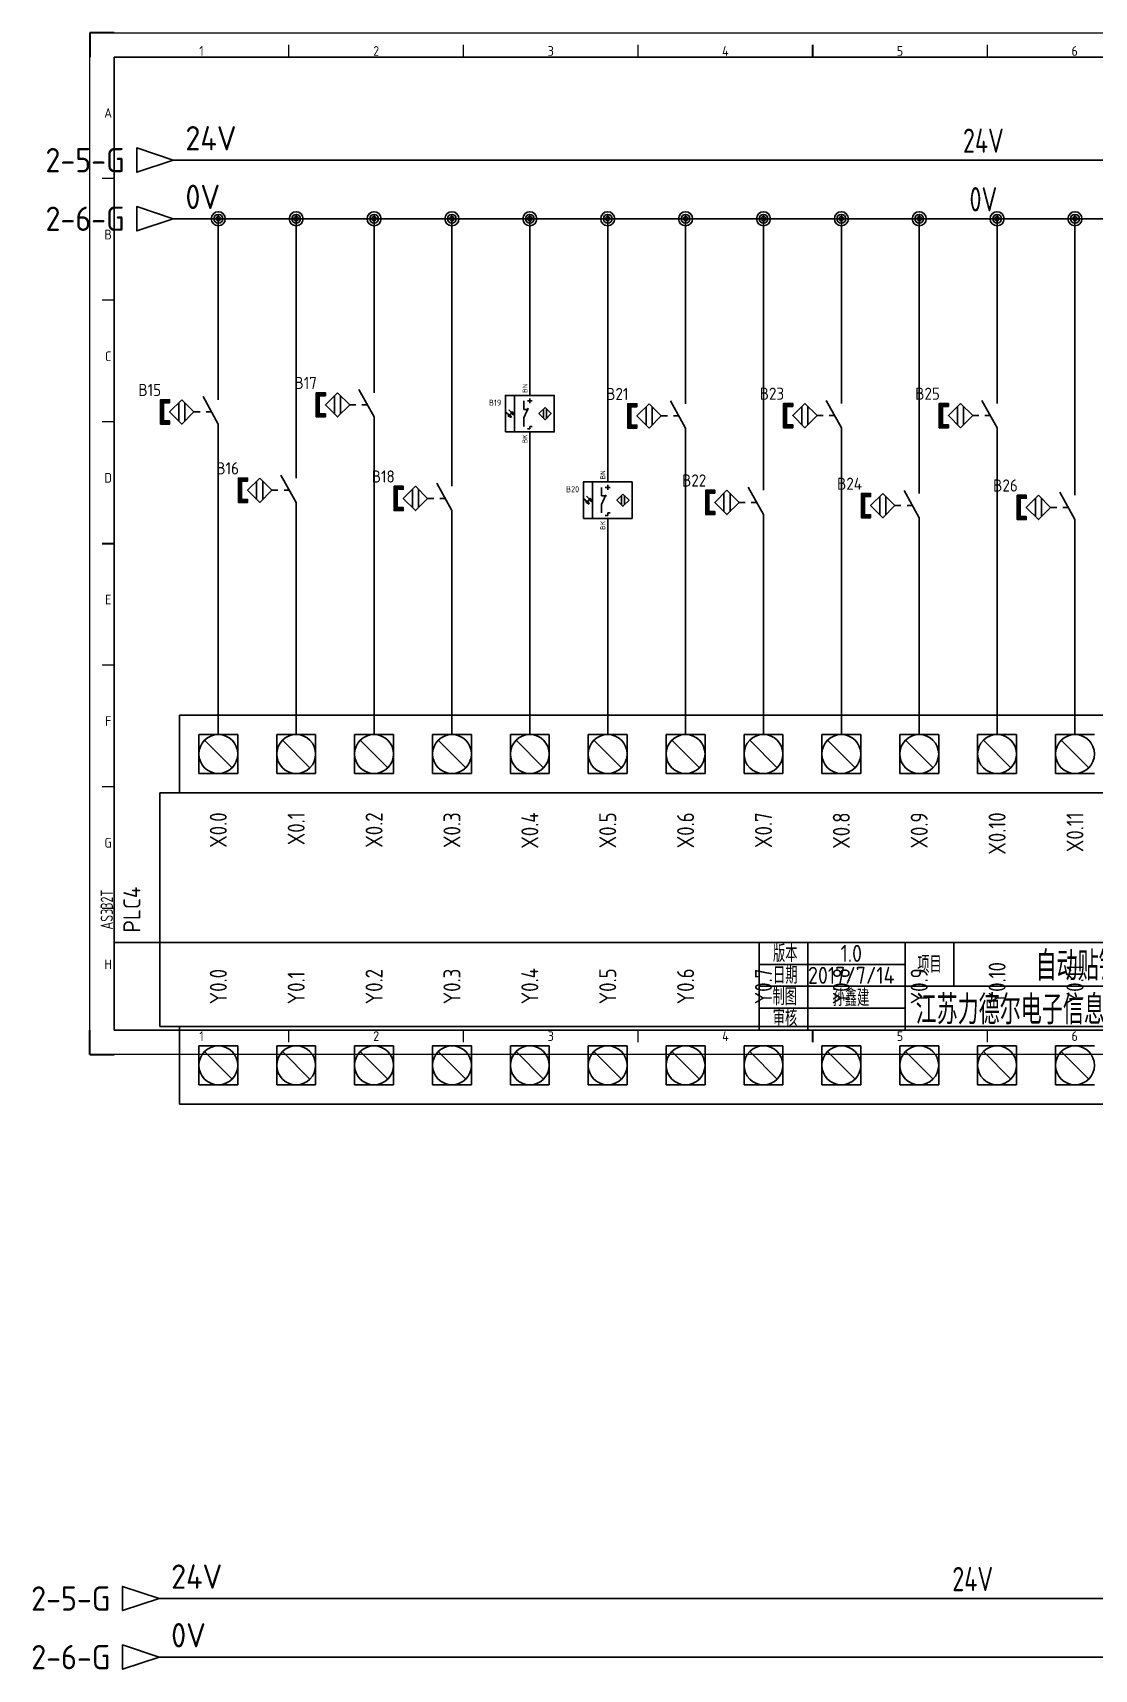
# Model space of a CAD drawing. Header units: millimetres. Extents: x 2018 to 2383, y 1261 to 1597.
# Drawn here: x 2017.5 to 2235.6, y 1261 to 1597.4 of the extents above; entities that cross this region are included whole.
import ezdxf
from ezdxf.enums import TextEntityAlignment as Align

# ---------------------------------------------------------------- set-up
doc = ezdxf.new("R2010")
doc.units = ezdxf.units.MM
for name, color, linetype in [('AE_BOR', 1, 'Continuous'), ('DESC', 150, 'Continuous'), ('SYMS', 7, 'Continuous'), ('TAGS', 150, 'Continuous'), ('TERMS', 123, 'Continuous'), ('WIRENO', 72, 'Continuous'), ('WIREREF_DEST', 52, 'Continuous'), ('WIRES', 7, 'Continuous'), ('XREF', 7, 'Continuous'), ('图框_标题栏属性', 1, 'Continuous'), ('图框_标题栏文字', 6, 'Continuous')]:
    doc.layers.add(name, color=color, linetype=linetype)
doc.styles.add('ACGBTS', font='ISOCP.SHX')
doc.styles.get("Standard").update_dxf_attribs({"font": 'arial.ttf'})
doc.styles.add('WD_IEC', font='ISOCP2.shx', dxfattribs={"height": 4, "bigfont": 'gbcbig.shx'})
doc.styles.add('工程字', font='gbenor.shx', dxfattribs={"bigfont": 'gbcbig.shx'})

# ---------------------------------------------------------------- blocks, each defined once
blk = doc.blocks.new('Border')
for p, q in [((584, 410), (10, 410)), ((10, 410), (10, 10)), ((10, 10), (584, 10))]:
    blk.add_line(p, q)
at = {"layer": 'AE_BOR', "color": 1, "lineweight": 30}
for p, q in [((10, 420), (0, 420)), ((0, 420), (0, 410)), ((297, 410), (297, 415)), ((5, 210), (10, 210)), ((0, 0), (0, 10)), ((297, 5), (297, 10)), ((0, 0), (10, 0))]:
    blk.add_line(p, q, dxfattribs=at)
at = {"layer": 'AE_BOR', "color": 1, "lineweight": 15}
for p, q in [((0, 420), (594, 420)), ((0, 0), (0, 420)), ((81.75, 410), (81.75, 415)), ((153.5, 410), (153.5, 415)), ((225.25, 410), (225.25, 415)), ((368.75, 410), (368.75, 415)), ((10, 360), (5, 360)), ((10, 310), (5, 310)), ((10, 260), (5, 260)), ((10, 160), (5, 160)), ((10, 110), (5, 110)), ((10, 60), (5, 60)), ((81.75, 5), (81.75, 10)), ((153.5, 5), (153.5, 10)), ((225.25, 5), (225.25, 10)), ((368.75, 5), (368.75, 10)), ((594, 0), (0, 0))]:
    blk.add_line(p, q, dxfattribs=at)
at = {"layer": 'AE_BOR', "color": 1, "lineweight": 15, "style": 'ACGBTS'}
for s, p in [('1', (45.875, 412.5)), ('2', (117.625, 412.5)), ('3', (189.375, 412.5)), ('4', (261.125, 412.5)), ('5', (332.875, 412.5)), ('6', (404.625, 412.5)), ('A', (7.5, 387)), ('B', (7.5, 337)), ('C', (7.5, 287)), ('D', (7.5, 237)), ('E', (7.5, 187)), ('F', (7.5, 137)), ('G', (7.5, 87)), ('H', (7.5, 37)), ('1', (45.875, 7.5)), ('2', (117.625, 7.5)), ('3', (189.375, 7.5)), ('4', (261.125, 7.5)), ('5', (332.875, 7.5)), ('6', (404.625, 7.5))]:
    blk.add_text(s, height=4, dxfattribs=at).set_placement(p, align=Align.MIDDLE)
blk = doc.blocks.new('LdrDkA4')
for p, q in [((132.5, 0), (132.5, 18)), ((142.5, 0), (142.5, 18)), ((162.5, 0), (162.5, 18)), ((162.5, 0), (162.5, 18)), ((162.5, 0), (162.5, 18)), ((172.5, 18), (172.5, 13.5)), ((132.5, 13.5), (162.5, 13.5)), ((172.5, 13.5), (172.5, 9)), ((132.5, 9), (162.99, 9)), ((162.5, 9), (287, 9)), ((132.5, 4.5), (162.5, 4.5)), ((142.5, 2.09), (142.5, 2.09)), ((142.5, 2.09), (142.5, 2.09))]:
    blk.add_line(p, q)
blk.add_lwpolyline([(132.5, 18), (0, 18), (0, 0), (132.5, 0)], close=True)
blk.add_lwpolyline([(132.5, 0), (287, 0), (287, 18), (132.5, 18)])
at = {"flags": 9}
blk.add_attdef('WD_TB', (0, 0), '', height=2.5, dxfattribs=at)
at = {"layer": '图框_标题栏属性', "style": '工程字'}
for tag, height, p in [('版本', 3.5, (151.42, 15.75)), ('项目', 6, (202.25, 13.5)), ('名称', 3.5, (264.42, 13.27)), ('日期', 3.5, (151.42, 11.25)), ('制图', 3.5, (151.34, 6.85)), ('公司名称', 6, (197.03, 4.5)), ('文件', 3.5, (257.37, 6.75)), ('页数', 3.5, (279.5, 6.75)), ('审核', 3.5, (151.65, 2.36)), ('图号', 3.5, (257.37, 2.25)), ('总数', 3.5, (279.5, 2.25))]:
    blk.add_attdef(tag, text='', height=height, dxfattribs=at).set_placement(p, align=Align.MIDDLE)
at = {"layer": '图框_标题栏文字', "style": '工程字'}
for s, p in [('版本', (137.85, 15.75)), ('项目', (167.5, 13.5)), ('日期', (137.85, 11.25)), ('制图', (137.75, 6.85)), ('审核', (137.81, 2.51))]:
    blk.add_text(s, height=3.5, dxfattribs=at).set_placement(p, align=Align.MIDDLE_CENTER)
blk = doc.blocks.new('PLCIO_AS332T')
for p, q in [((40.47, 36.99), (-289.88, 36.99)), ((-289.88, 36.99), (-289.88, 20.99)), ((-285.88, 32.99), (-277.88, 32.99)), ((-285.88, 24.99), (-285.88, 32.99)), ((-284.71, 31.82), (-279.05, 26.16)), ((-277.88, 32.99), (-277.88, 24.99)), ((-269.88, 32.99), (-261.88, 32.99)), ((-269.88, 24.99), (-269.88, 32.99)), ((-268.71, 31.82), (-263.05, 26.16)), ((-261.88, 32.99), (-261.88, 24.99)), ((-253.88, 32.99), (-245.88, 32.99)), ((-253.88, 24.99), (-253.88, 32.99)), ((-252.71, 31.82), (-247.05, 26.16)), ((-245.88, 32.99), (-245.88, 24.99)), ((-237.88, 32.99), (-229.88, 32.99)), ((-237.88, 32.99), (-229.88, 32.99)), ((-237.88, 24.99), (-237.88, 32.99)), ((-237.88, 24.99), (-237.88, 32.99)), ((-236.71, 31.82), (-231.05, 26.16)), ((-229.88, 32.99), (-229.88, 24.99)), ((-229.88, 32.99), (-229.88, 24.99)), ((-221.88, 32.99), (-213.88, 32.99)), ((-221.88, 24.99), (-221.88, 32.99)), ((-220.71, 31.82), (-215.05, 26.16)), ((-213.88, 32.99), (-213.88, 24.99)), ((-205.88, 32.99), (-197.88, 32.99)), ((-205.88, 24.99), (-205.88, 32.99)), ((-204.71, 31.82), (-199.05, 26.16)), ((-197.88, 32.99), (-197.88, 24.99)), ((-189.88, 32.99), (-181.88, 32.99)), ((-189.88, 24.99), (-189.88, 32.99)), ((-188.71, 31.82), (-183.05, 26.16)), ((-181.88, 32.99), (-181.88, 24.99)), ((-173.88, 32.99), (-165.88, 32.99)), ((-173.88, 24.99), (-173.88, 32.99)), ((-172.71, 31.82), (-167.05, 26.16)), ((-165.88, 32.99), (-165.88, 24.99)), ((-157.88, 32.99), (-149.88, 32.99)), ((-157.88, 24.99), (-157.88, 32.99)), ((-156.71, 31.82), (-151.05, 26.16)), ((-149.88, 32.99), (-149.88, 24.99)), ((-141.88, 32.99), (-133.88, 32.99)), ((-141.88, 24.99), (-141.88, 32.99)), ((-140.71, 31.82), (-135.05, 26.16)), ((-133.88, 32.99), (-133.88, 24.99)), ((-125.88, 32.99), (-117.88, 32.99)), ((-125.88, 24.99), (-125.88, 32.99)), ((-124.71, 31.82), (-119.05, 26.16)), ((-117.88, 32.99), (-117.88, 24.99)), ((-109.88, 32.99), (-101.88, 32.99)), ((-109.88, 24.99), (-109.88, 32.99)), ((-108.71, 31.82), (-103.05, 26.16)), ((-277.88, 24.99), (-285.88, 24.99)), ((-261.88, 24.99), (-269.88, 24.99)), ((-245.88, 24.99), (-253.88, 24.99)), ((-229.88, 24.99), (-237.88, 24.99)), ((-229.88, 24.99), (-237.88, 24.99)), ((-213.88, 24.99), (-221.88, 24.99)), ((-197.88, 24.99), (-205.88, 24.99)), ((-181.88, 24.99), (-189.88, 24.99)), ((-165.88, 24.99), (-173.88, 24.99)), ((-149.88, 24.99), (-157.88, 24.99)), ((-133.88, 24.99), (-141.88, 24.99)), ((-117.88, 24.99), (-125.88, 24.99)), ((-101.88, 24.99), (-109.88, 24.99)), ((-293.88, 20.99), (44.95, 20.99)), ((-293.88, -27.01), (-293.88, 20.99)), ((-289.88, -27.01), (-293.88, -27.01)), ((-49.88, -27.01), (-289.88, -27.01)), ((-289.88, -27.01), (-289.88, -43.01)), ((-285.88, -39.01), (-285.88, -31.01)), ((-285.88, -31.01), (-277.88, -31.01)), ((-284.71, -32.18), (-279.05, -37.84)), ((-277.88, -31.01), (-277.88, -39.01)), ((-269.88, -39.01), (-269.88, -31.01)), ((-269.88, -39.01), (-269.88, -31.01)), ((-269.88, -31.01), (-261.88, -31.01)), ((-269.88, -31.01), (-261.88, -31.01)), ((-268.71, -32.18), (-263.05, -37.84)), ((-261.88, -31.01), (-261.88, -39.01)), ((-261.88, -31.01), (-261.88, -39.01)), ((-253.88, -39.01), (-253.88, -31.01)), ((-253.88, -39.01), (-253.88, -31.01)), ((-253.88, -31.01), (-245.88, -31.01)), ((-253.88, -31.01), (-245.88, -31.01)), ((-252.71, -32.18), (-247.05, -37.84)), ((-245.88, -31.01), (-245.88, -39.01)), ((-245.88, -31.01), (-245.88, -39.01)), ((-237.88, -39.01), (-237.88, -31.01)), ((-237.88, -39.01), (-237.88, -31.01)), ((-237.88, -31.01), (-229.88, -31.01)), ((-237.88, -31.01), (-229.88, -31.01)), ((-236.71, -32.18), (-231.05, -37.84)), ((-229.88, -31.01), (-229.88, -39.01)), ((-229.88, -31.01), (-229.88, -39.01)), ((-221.88, -39.01), (-221.88, -31.01)), ((-221.88, -39.01), (-221.88, -31.01)), ((-221.88, -31.01), (-213.88, -31.01)), ((-221.88, -31.01), (-213.88, -31.01)), ((-220.71, -32.18), (-215.05, -37.84)), ((-213.88, -31.01), (-213.88, -39.01)), ((-213.88, -31.01), (-213.88, -39.01)), ((-205.88, -39.01), (-205.88, -31.01)), ((-205.88, -39.01), (-205.88, -31.01)), ((-205.88, -31.01), (-197.88, -31.01)), ((-205.88, -31.01), (-197.88, -31.01)), ((-204.71, -32.18), (-199.05, -37.84)), ((-197.88, -31.01), (-197.88, -39.01)), ((-197.88, -31.01), (-197.88, -39.01)), ((-189.88, -39.01), (-189.88, -31.01)), ((-189.88, -39.01), (-189.88, -31.01)), ((-189.88, -31.01), (-181.88, -31.01)), ((-189.88, -31.01), (-181.88, -31.01)), ((-188.71, -32.18), (-183.05, -37.84)), ((-181.88, -31.01), (-181.88, -39.01)), ((-181.88, -31.01), (-181.88, -39.01)), ((-173.88, -39.01), (-173.88, -31.01)), ((-173.88, -39.01), (-173.88, -31.01)), ((-173.88, -31.01), (-165.88, -31.01)), ((-173.88, -31.01), (-165.88, -31.01)), ((-172.71, -32.18), (-167.05, -37.84)), ((-165.88, -31.01), (-165.88, -39.01)), ((-165.88, -31.01), (-165.88, -39.01)), ((-157.88, -39.01), (-157.88, -31.01)), ((-157.88, -39.01), (-157.88, -31.01)), ((-157.88, -31.01), (-149.88, -31.01)), ((-157.88, -31.01), (-149.88, -31.01)), ((-156.71, -32.18), (-151.05, -37.84)), ((-149.88, -31.01), (-149.88, -39.01)), ((-149.88, -31.01), (-149.88, -39.01)), ((-141.88, -39.01), (-141.88, -31.01)), ((-141.88, -39.01), (-141.88, -31.01)), ((-141.88, -31.01), (-133.88, -31.01)), ((-141.88, -31.01), (-133.88, -31.01)), ((-140.71, -32.18), (-135.05, -37.84)), ((-133.88, -31.01), (-133.88, -39.01)), ((-133.88, -31.01), (-133.88, -39.01)), ((-125.88, -39.01), (-125.88, -31.01)), ((-125.88, -39.01), (-125.88, -31.01)), ((-125.88, -31.01), (-117.88, -31.01)), ((-125.88, -31.01), (-117.88, -31.01)), ((-124.71, -32.18), (-119.05, -37.84)), ((-117.88, -31.01), (-117.88, -39.01)), ((-117.88, -31.01), (-117.88, -39.01)), ((-109.88, -39.01), (-109.88, -31.01)), ((-109.88, -39.01), (-109.88, -31.01)), ((-109.88, -31.01), (-101.88, -31.01)), ((-109.88, -31.01), (-101.88, -31.01)), ((-108.71, -32.18), (-103.05, -37.84)), ((-277.88, -39.01), (-285.88, -39.01)), ((-261.88, -39.01), (-269.88, -39.01)), ((-261.88, -39.01), (-269.88, -39.01)), ((-245.88, -39.01), (-253.88, -39.01)), ((-245.88, -39.01), (-253.88, -39.01)), ((-229.88, -39.01), (-237.88, -39.01)), ((-229.88, -39.01), (-237.88, -39.01)), ((-213.88, -39.01), (-221.88, -39.01)), ((-213.88, -39.01), (-221.88, -39.01)), ((-197.88, -39.01), (-205.88, -39.01)), ((-197.88, -39.01), (-205.88, -39.01)), ((-181.88, -39.01), (-189.88, -39.01)), ((-181.88, -39.01), (-189.88, -39.01)), ((-165.88, -39.01), (-173.88, -39.01)), ((-165.88, -39.01), (-173.88, -39.01)), ((-149.88, -39.01), (-157.88, -39.01)), ((-149.88, -39.01), (-157.88, -39.01)), ((-133.88, -39.01), (-141.88, -39.01)), ((-133.88, -39.01), (-141.88, -39.01)), ((-117.88, -39.01), (-125.88, -39.01)), ((-117.88, -39.01), (-125.88, -39.01)), ((-101.88, -39.01), (-109.88, -39.01)), ((-101.88, -39.01), (-109.88, -39.01)), ((-289.88, -43.01), (40.47, -43.01))]:
    blk.add_line(p, q)
for centre in [(-281.88, 28.99), (-265.88, 28.99), (-249.88, 28.99), (-233.88, 28.99), (-217.88, 28.99), (-201.88, 28.99), (-185.88, 28.99), (-169.88, 28.99), (-153.88, 28.99), (-137.88, 28.99), (-121.88, 28.99), (-105.88, 28.99), (-281.88, -35.01), (-265.88, -35.01), (-249.88, -35.01), (-233.88, -35.01), (-217.88, -35.01), (-201.88, -35.01), (-185.88, -35.01), (-169.88, -35.01), (-153.88, -35.01), (-137.88, -35.01), (-121.88, -35.01), (-105.88, -35.01)]:
    blk.add_circle(centre, 4)
at = {"style": 'WD_IEC'}
for tag, p, width in [('DESCA41', (-283.38, 60.92), 0.9), ('DESCA42', (-267.38, 60.92), 0.9), ('DESCB42', (-260.38, 60.92), 0.9), ('DESCA43', (-251.38, 60.92), 0.9), ('DESCB43', (-244.38, 60.92), 0.9), ('DESCA44', (-235.38, 60.92), 0.9), ('DESCB44', (-228.38, 60.92), 0.9), ('DESCA45', (-219.38, 60.92), 0.9), ('DESCB45', (-212.38, 60.92), 0.9), ('DESCA46', (-203.38, 60.92), 0.9), ('DESCB46', (-196.38, 60.92), 0.9), ('DESCA47', (-187.38, 60.92), 0.9), ('DESCB47', (-180.38, 60.92), 0.9), ('DESCA48', (-171.38, 60.92), 0.9), ('DESCB48', (-164.38, 60.92), 0.9), ('DESCA49', (-155.38, 60.92), 0.9), ('DESCB49', (-148.38, 60.92), 0.9), ('DESCA50', (-139.38, 60.92), 0.9), ('DESCB50', (-132.38, 60.92), 0.9), ('DESCA52', (-107.38, 60.92), 0.9), ('DESCB52', (-100.38, 60.92), 0.9), ('DESCA53', (-91.38, 60.92), 0.9), ('DESCB53', (-84.38, 60.92), 0.9), ('DESCA54', (-75.38, 60.92), 0.9), ('DESCB54', (-68.38, 60.92), 0.9), ('DESCA55', (-59.38, 60.92), 0.9), ('DESCB55', (-52.38, 60.92), 0.9), ('DESCA56', (-43.38, 60.92), 0.9), ('DESCB56', (-36.38, 60.92), 0.9), ('DESCB41', (-276.38, 60.92), 0.9), ('DESCA51', (-123.38, 60.92), 0.9), ('DESCB51', (-116.38, 60.92), 0.9), ('WDTAGALT', (-331.88, -15.01), 0.8)]:
    blk.add_attdef(tag, p, '', height=4, rotation=90, dxfattribs=dict(at, width=width))
at = {"style": 'WD_IEC', "width": 0.9}
for tag, p in [('TERM44', (-231.88, 34.22)), ('TERM48', (-167.88, 34.22)), ('TERM54', (-71.88, 34.22)), ('TERM41', (-279.88, 34.22)), ('TERM42', (-263.88, 34.22)), ('TERM43', (-247.88, 34.22)), ('TERM45', (-215.88, 34.22)), ('TERM46', (-199.88, 34.22)), ('TERM47', (-183.88, 34.22)), ('TERM49', (-151.88, 34.22)), ('TERM50', (-135.88, 34.22)), ('TERM51', (-119.88, 34.22)), ('TERM52', (-103.88, 34.22)), ('TERM53', (-87.88, 34.22)), ('TERM55', (-55.88, 34.22)), ('TERM56', (-39.88, 34.22)), ('TERM57', (-23.88, 34.22)), ('TERM58', (-7.88, 34.22)), ('TERM59', (8.12, 34.22)), ('TERM60', (24.12, 34.22))]:
    blk.add_attdef(tag, text='', height=2.5, rotation=90, dxfattribs=at).set_placement(p, align=Align.TOP_LEFT)
at = {"style": 'WD_IEC', "flags": 1}
for tag, p in [('X2TERM41', (-281.88, 32.99)), ('X2TERM42', (-265.88, 32.99)), ('X2TERM43', (-249.88, 32.99)), ('X2TERM44', (-233.88, 32.99)), ('X2TERM45', (-217.88, 32.99)), ('X2TERM46', (-201.88, 32.99)), ('X2TERM47', (-185.88, 32.99)), ('X2TERM48', (-169.88, 32.99)), ('X2TERM49', (-153.88, 32.99)), ('X2TERM50', (-137.88, 32.99)), ('X2TERM51', (-121.88, 32.99)), ('X2TERM52', (-105.88, 32.99)), ('X2TERM53', (-89.88, 32.99)), ('X2TERM54', (-73.88, 32.99)), ('X2TERM55', (-57.88, 32.99)), ('X2TERM56', (-41.88, 32.99)), ('X2TERM57', (-25.88, 32.99)), ('X2TERM58', (-9.88, 32.99)), ('X2TERM59', (6.12, 32.99)), ('X2TERM60', (22.12, 32.99)), ('X8TERM01', (-281.88, -39.01)), ('X8TERM02', (-265.88, -39.01)), ('X8TERM03', (-249.88, -39.01)), ('X8TERM04', (-233.88, -39.01)), ('X8TERM05', (-217.88, -39.01)), ('X8TERM06', (-201.88, -39.01)), ('X8TERM07', (-185.88, -39.01)), ('X8TERM08', (-169.88, -39.01)), ('X8TERM09', (-153.88, -39.01)), ('X8TERM10', (-137.88, -39.01)), ('X8TERM11', (-121.88, -39.01)), ('X8TERM12', (-105.88, -39.01)), ('X8TERM13', (-89.88, -39.01)), ('X8TERM14', (-73.88, -39.01)), ('X8TERM15', (-57.88, -39.01)), ('X8TERM16', (-41.88, -39.01)), ('X8TERM17', (-25.88, -39.01)), ('X8TERM18', (-9.88, -39.01)), ('X8TERM19', (6.12, -39.01)), ('X8TERM20', (22.12, -39.01))]:
    blk.add_attdef(tag, p, '', height=0.35, rotation=90, dxfattribs=at)
at = {"style": 'WD_IEC', "width": 0.9}
for tag, p in [('TAGA44', (-233.88, 16.99)), ('TAGA54', (-73.88, 16.99)), ('TAGA41', (-281.88, 16.99)), ('TAGA42', (-265.88, 16.99)), ('TAGA43', (-249.88, 16.99)), ('TAGA45', (-217.88, 16.99)), ('TAGA46', (-201.88, 16.99)), ('TAGA47', (-185.88, 16.99)), ('TAGA48', (-169.88, 16.99)), ('TAGA49', (-153.88, 16.99)), ('TAGA50', (-137.88, 16.99)), ('TAGA51', (-121.88, 16.99)), ('TAGA52', (-105.88, 16.99)), ('TAGA53', (-89.88, 16.99)), ('TAGA55', (-57.88, 16.99)), ('TAGA56', (-41.88, 16.99)), ('TERMDESC57', (-25.88, 16.99)), ('TERMDESC58', (-9.88, 16.99)), ('TERMDESC59', (6.12, 16.99)), ('TERMDESC60', (22.12, 16.99))]:
    blk.add_attdef(tag, text='', height=3.5, rotation=90, dxfattribs=at).set_placement(p, align=Align.MIDDLE_RIGHT)
at = {"linetype": 'Continuous', "style": 'WD_IEC', "flags": 9}
for tag, p in [('ASSYCODE', (-320.88, 4.35)), ('FAMILY', (-320.09, 4.38))]:
    blk.add_attdef(tag, text='', height=0.32, rotation=90, dxfattribs=at).set_placement(p, align=Align.CENTER)
at = {"style": 'WD_IEC'}
for tag, p in [('LINE1', (-312.59, -3.01)), ('LINE2', (-307.59, -3.01)), ('TAG1', (-297.88, -3.01))]:
    blk.add_attdef(tag, text='', height=3.5, rotation=90, dxfattribs=at).set_placement(p, align=Align.CENTER)
for tag, width, p in [('INST', 0.8, (-328.04, -3.01)), ('LOC', 0.8, (-324.6, -3.01)), ('MFG', 0.8, (-320.59, -3.01)), ('CAT', 0.9, (-317.09, -3.01)), ('DESC', 0.8, (-303.54, -3.01))]:
    blk.add_attdef(tag, text='', height=2.5, rotation=90, dxfattribs=dict(at, width=width)).set_placement(p, align=Align.CENTER)
at = {"style": 'WD_IEC', "width": 0.9}
for tag, p in [('TERMDESC17', (-25.88, -22.45)), ('TERMDESC18', (-9.88, -22.45)), ('TERMDESC19', (6.12, -22.45)), ('TERMDESC20', (22.12, -22.45)), ('TAGA01', (-281.88, -22.45)), ('TAGA02', (-265.88, -22.45)), ('TAGA03', (-249.88, -22.45)), ('TAGA04', (-233.88, -22.45)), ('TAGA05', (-217.88, -22.45)), ('TAGA06', (-201.88, -22.45)), ('TAGA07', (-185.88, -22.45)), ('TAGA08', (-169.88, -22.45)), ('TAGA09', (-153.88, -22.45)), ('TAGA10', (-137.88, -22.45)), ('TAGA12', (-105.88, -22.45)), ('TAGA13', (-89.88, -22.45)), ('TAGA14', (-73.88, -22.45)), ('TAGA15', (-57.88, -22.45)), ('TAGA16', (-41.88, -22.45)), ('TAGA11', (-121.88, -22.45))]:
    blk.add_attdef(tag, text='', height=3.5, rotation=90, dxfattribs=at).set_placement(p, align=Align.MIDDLE_LEFT)
for tag, p in [('TERM01', (-279.88, -39.92)), ('TERM02', (-263.88, -40.05)), ('TERM03', (-247.88, -40.05)), ('TERM04', (-231.88, -40.05)), ('TERM05', (-215.88, -40.05)), ('TERM06', (-199.88, -40.05)), ('TERM07', (-183.88, -40.05)), ('TERM08', (-167.88, -40.05)), ('TERM09', (-151.88, -40.05)), ('TERM10', (-135.88, -40.05)), ('TERM11', (-119.88, -40.05)), ('TERM12', (-103.88, -40.05)), ('TERM13', (-87.88, -40.05)), ('TERM14', (-71.88, -40.05)), ('TERM15', (-55.88, -40.05)), ('TERM16', (-39.88, -40.05)), ('TERM17', (-23.88, -40.05)), ('TERM18', (-7.88, -40.05)), ('TERM19', (8.12, -40.05)), ('TERM20', (24.12, -40.05))]:
    blk.add_attdef(tag, text='', height=2.5, rotation=90, dxfattribs=at).set_placement(p, align=Align.TOP_RIGHT)
for tag, p in [('DESCA04', (-235.38, -67.08)), ('DESCB04', (-228.38, -67.08)), ('DESCA14', (-75.38, -67.08)), ('DESCB14', (-68.38, -67.08)), ('DESCA01', (-283.38, -67.08)), ('DESCB01', (-276.38, -67.08)), ('DESCA02', (-267.38, -67.08)), ('DESCB02', (-260.38, -67.08)), ('DESCA03', (-251.38, -67.08)), ('DESCB03', (-244.38, -67.08)), ('DESCA05', (-219.38, -67.08)), ('DESCB05', (-212.38, -67.08)), ('DESCA06', (-203.38, -67.08)), ('DESCB06', (-196.38, -67.08)), ('DESCA07', (-187.38, -67.08)), ('DESCB07', (-180.38, -67.08)), ('DESCA08', (-171.38, -67.08)), ('DESCB08', (-164.38, -67.08)), ('DESCA09', (-155.38, -67.08)), ('DESCB09', (-148.38, -67.08)), ('DESCA10', (-139.38, -67.08)), ('DESCB10', (-132.38, -67.08)), ('DESCA11', (-123.38, -67.08)), ('DESCB11', (-116.38, -67.08)), ('DESCA12', (-107.38, -67.08)), ('DESCB12', (-100.38, -67.08)), ('DESCA13', (-91.38, -67.08)), ('DESCB13', (-84.38, -67.08)), ('DESCA15', (-59.38, -67.08)), ('DESCB15', (-52.38, -67.08)), ('DESCA16', (-43.38, -67.08)), ('DESCB16', (-36.38, -67.08))]:
    blk.add_attdef(tag, text='', height=4, rotation=90, dxfattribs=at).set_placement(p, align=Align.RIGHT)
blk = doc.blocks.new('HA1D3')
blk.add_lwpolyline([(0, 0), (-3.75, -1.25), (-3.75, 1.25)], close=True)
at = {"style": 'WD_IEC'}
for tag, p, height, flags in [('WIRENO', (1.25, 1), 2.5, 8), ('X1TERM01', (0, 0), 0.32, 1)]:
    blk.add_attdef(tag, p, '', height=height, dxfattribs=dict(at, flags=flags))
at = {"style": 'WD_IEC', "flags": 1}
blk.add_attdef('SIGCODE', text='', height=1, dxfattribs=at).set_placement((-2.5, 1.8), align=Align.RIGHT)
at = {"style": 'WD_IEC'}
blk.add_attdef('XREF', text='', height=2.5, dxfattribs=at).set_placement((-5, 0), align=Align.MIDDLE_RIGHT)
blk.add_attdef('DESC1', text='', height=2.5, dxfattribs=at).set_placement((1.25, -1), align=Align.TOP_LEFT)
blk = doc.blocks.new('WD_WNH')
at = {"linetype": 'Continuous', "style": 'WD_IEC', "width": 0.8}
blk.add_attdef('WIRENO', text='', height=2.5, dxfattribs=at).set_placement((0, 0.75), align=Align.CENTER)
at = {"style": 'WD_IEC', "flags": 1}
for tag, p in [('W08USER', (0, 0.375)), ('W04USER', (0, 0.875)), ('W05USER', (0, 0.75)), ('W09USER', (0, 0.25)), ('W03USER', (0, 1)), ('W06USER', (0, 0.625)), ('W07USER', (0, 0.5)), ('W02USER', (0, 1.125)), ('W01USER', (0, 1.25)), ('W10USER', (0, 0.125))]:
    blk.add_attdef(tag, text='', height=0.08, dxfattribs=at).set_placement(p, align=Align.CENTER)
blk = doc.blocks.new('WDDOT')
for radius in [0.72, 0.449, 0.223]:
    blk.add_circle((0, 0), radius)
blk = doc.blocks.new('VPX11M')
for p, q in [((0, 7.5), (0, 2.5)), ((-8.125, 1.875), (-8.125, -1.875)), ((-6.875, 1.875), (-6.875, -1.875)), ((-5, 0), (-3.75, 0)), ((0, -2.5), (-3.125, 3.125)), ((-2.5, 0), (-1.389, 0)), ((0, -2.5), (0, -7.5))]:
    blk.add_line(p, q)
for points in [[(-11.25, 1.875), (-10, 1.875), (-10, 2.5), (-11.875, 2.5), (-11.875, -2.5), (-10, -2.5), (-10, -1.875), (-11.25, -1.875)], [(-7.5, 2.5), (-5, 0), (-7.5, -2.5), (-10, 0)]]:
    blk.add_lwpolyline(points, close=True)
for points in [[(-11.875, 2.5), (-11.875, 1.875), (-10, 2.5), (-10, 1.875)], [(-11.875, 1.875), (-11.875, -1.875), (-11.25, 1.875), (-11.25, -1.875)], [(-11.875, -1.875), (-11.875, -2.5), (-10, -1.875), (-10, -2.5)]]:
    blk.add_solid(points)
at = {"style": 'WD_IEC'}
for tag, p in [('INST', (-11.75, 10.25)), ('LOC', (-11.75, 6.75)), ('TAG1', (-11.75, 3.25)), ('DESC1', (-11.75, -9.85)), ('DESC2', (-11.75, -13.35)), ('DESC3', (-11.75, -16.85))]:
    blk.add_attdef(tag, text='', height=2.5, dxfattribs=at).set_placement(p, align=Align.RIGHT)
blk.add_attdef('TERM01', text='', height=2, rotation=90, dxfattribs=at).set_placement((-1, 7.5), align=Align.RIGHT)
at = {"style": 'WD_IEC', "flags": 1}
for tag, p, height in [('X2TERM01', (0, 7.5), 0.32), ('MFG', (2.75, 6.5), 1.5), ('CAT', (2.75, 4), 1.5), ('X1LINK', (0, 0), 0.32), ('ASSYCODE', (1, -4), 1), ('CONTACT', (1, -2.5), 1), ('COMMON', (2.25, -3.75), 1), ('FAMILY', (1, -5.5), 1), ('CATDESC', (1, -7), 1), ('X8TERM02', (0, -7.5), 0.32)]:
    blk.add_attdef(tag, p, '', height=height, dxfattribs=at)
at = {"style": 'WD_IEC'}
blk.add_attdef('TERM02', (-1, -7.5), '', height=2, rotation=90, dxfattribs=at)
at = {"lineweight": 15, "style": 'WD_IEC'}
for tag, p in [('XREF', (-11.75, -6)), ('WDTAGALT', (-11.5, -20))]:
    blk.add_attdef(tag, text='', height=2.5, dxfattribs=at).set_placement(p, align=Align.RIGHT)
blk = doc.blocks.new('VPE12PE2')
for p, q in [((-6.25, 7.5), (-6.25, -7.5)), ((-8.66, -0.53), (-9.72, 0.53)), ((-7.59, 0.53), (-8.66, 1.59)), ((-7.24, 0.88), (-7.95, 0.18)), ((-7.95, 0.18), (-6.53, -0.53)), ((-6.53, -0.53), (-7.24, 0.88)), ((-2.5, 5.25), (-2.5, 1.75)), ((-2.5, -1.75), (-0.75, 2.19)), ((-2.5, 1.75), (-0.49, 1.75)), ((-1, 5.25), (1, 5.25)), ((0, 6.25), (0, 4.25)), ((5.62, 1.87), (5.62, -1.88)), ((6.88, 1.87), (6.88, -1.88)), ((-8.3, -0.18), (-9.01, -0.88)), ((-9.01, -0.88), (-7.59, -1.59)), ((-7.59, -1.59), (-8.3, -0.18)), ((-2.5, -1.75), (-2.5, -5.25)), ((-1, -6.25), (0, -6.25)), ((0, -6.25), (0, -5.25)), ((0, -5.25), (1, -5.25))]:
    blk.add_line(p, q)
for points in [[(-10, -7.5), (10, -7.5), (10, 7.5), (-10, 7.5)], [(6.25, 2.5), (8.75, 0), (6.25, -2.5), (3.75, 0)]]:
    blk.add_lwpolyline(points, close=True)
for points in [[(-7.24, 0.88), (-7.95, 0.18), (-6.53, -0.53)], [(-8.3, -0.18), (-9.01, -0.88), (-7.59, -1.59)]]:
    blk.add_solid(points)
at = {"style": 'WD_IEC'}
blk.add_attdef('TERM02', (-1, 8.5), '', height=2, rotation=90, dxfattribs=at)
for tag, p in [('INST', (-11.75, 10.25)), ('LOC', (-11.75, 6.75)), ('XREF', (-11.75, -1.35)), ('TAG1', (-11.75, 3.25)), ('DESC2', (-11.75, -8.7)), ('DESC1', (-11.75, -5.2)), ('WDTAGALT', (-11.5, -15.5)), ('DESC3', (-11.75, -12.2))]:
    blk.add_attdef(tag, text='', height=2.5, dxfattribs=at).set_placement(p, align=Align.RIGHT)
at = {"style": 'WD_IEC', "flags": 1}
for tag, p, height in [('X2TERM02', (0, 7.5), 0.32), ('MFG', (12.75, 6.5), 1.5), ('CAT', (12.75, 4), 1.5), ('ASSYCODE', (11, -4), 1), ('FAMILY', (11, -5.5), 1), ('CATDESC', (11, -7), 1), ('X8TERM01', (0, -7.5), 0.32)]:
    blk.add_attdef(tag, p, '', height=height, dxfattribs=at)
at = {"style": 'WD_IEC'}
blk.add_attdef('TERM01', text='', height=2, rotation=90, dxfattribs=at).set_placement((-1, -8.5), align=Align.RIGHT)

msp = doc.modelspace()

# ---------------------------------------------------------------- linework, layer by layer
at = {"layer": 'WIRES'}
for p, q in [((2046.42, 1571.23), (2379.28, 1571.23)), ((2046.42, 1559.18), (2379.28, 1559.18)), ((2055.67, 1526.99), (2055.67, 1559.85)), ((2071.67, 1510.88), (2071.67, 1559.85)), ((2087.67, 1528.43), (2087.67, 1559.85)), ((2103.67, 1509.2), (2103.67, 1559.85)), ((2119.67, 1522.87), (2119.67, 1559.85)), ((2135.67, 1505.08), (2135.67, 1559.85)), ((2151.67, 1526.16), (2151.67, 1559.85)), ((2167.67, 1508.38), (2167.67, 1559.85)), ((2183.67, 1526.22), (2183.67, 1559.85)), ((2199.67, 1507.71), (2199.67, 1559.85)), ((2215.67, 1526.22), (2215.67, 1559.85)), ((2231.67, 1507.35), (2231.67, 1559.85)), ((2119.67, 1453.16), (2119.67, 1515.37)), ((2055.67, 1453.16), (2055.67, 1511.99)), ((2087.67, 1453.16), (2087.67, 1513.43)), ((2151.67, 1453.16), (2151.67, 1511.16)), ((2183.67, 1453.16), (2183.67, 1511.22)), ((2215.67, 1453.16), (2215.67, 1511.22)), ((2135.67, 1453.16), (2135.67, 1497.58)), ((2071.67, 1453.16), (2071.67, 1495.88)), ((2103.67, 1453.16), (2103.67, 1494.2)), ((2167.67, 1453.16), (2167.67, 1493.38)), ((2199.67, 1453.16), (2199.67, 1492.71)), ((2231.67, 1453.16), (2231.67, 1492.35)), ((2043.49, 1275.57), (2377.84, 1275.57)), ((2043.49, 1263.52), (2377.84, 1263.52))]:
    msp.add_line(p, q, dxfattribs=at)

# ---------------------------------------------------------------- block references
ref = msp.add_blockref('LdrDkA4', (2034.29, 1392.42))
ref.add_attrib('公司名称', '江苏力德尔电子信息技术有限公司', dxfattribs={"layer": '图框_标题栏属性', "height": 6, "style": '工程字'}).set_placement((2231.33, 1396.92), align=Align.MIDDLE)
ref.add_attrib('项目', '自动贴钢片机', dxfattribs={"layer": '图框_标题栏属性', "height": 6, "style": '工程字'}).set_placement((2236.54, 1405.92), align=Align.MIDDLE)
ref.add_attrib('制图', '孙鑫建', dxfattribs={"layer": '图框_标题栏属性', "height": 3.5, "style": '工程字'}).set_placement((2185.63, 1399.26), align=Align.MIDDLE)
ref.add_attrib('日期', '2017/7/14', dxfattribs={"layer": '图框_标题栏属性', "height": 3.5, "style": '工程字'}).set_placement((2185.71, 1403.67), align=Align.MIDDLE)
ref.add_attrib('版本', '1.0', dxfattribs={"layer": '图框_标题栏属性', "height": 3.5, "style": '工程字'}).set_placement((2185.71, 1408.17), align=Align.MIDDLE)
at = {"layer": 'AE_BOR', "xscale": 0.5, "yscale": 0.5, "zscale": 0.5}
msp.add_blockref('Border', (2029.29, 1387.42), dxfattribs=at)
at = {"layer": 'SYMS'}
ref = msp.add_blockref('HA1D3', (2046.42, 1571.23), dxfattribs=dict(at, xscale=2, yscale=2, zscale=2))
ref.add_attrib('XREF', '2-5-G', dxfattribs={"layer": 'XREF', "height": 5, "style": 'WD_IEC'}).set_placement((2036.42, 1571.23), align=Align.MIDDLE_RIGHT)
ref.add_attrib('WIRENO', '24V', (2048.92, 1573.23), dxfattribs={"layer": 'WIREREF_DEST', "height": 5, "style": 'WD_IEC', "flags": 8})
ref = msp.add_blockref('HA1D3', (2046.42, 1559.18), dxfattribs=dict(at, xscale=2, yscale=2, zscale=2))
ref.add_attrib('XREF', '2-6-G', dxfattribs={"layer": 'XREF', "height": 5, "style": 'WD_IEC'}).set_placement((2036.42, 1559.18), align=Align.MIDDLE_RIGHT)
ref.add_attrib('WIRENO', '0V', (2048.92, 1561.18), dxfattribs={"layer": 'WIREREF_DEST', "height": 5, "style": 'WD_IEC', "flags": 8})
at = {"layer": 'SYMS', "xscale": 2, "yscale": 2, "zscale": 2}
for p in [(2055.67, 1559.18), (2071.67, 1559.18), (2087.67, 1559.18), (2103.67, 1559.18), (2119.67, 1559.18), (2135.67, 1559.18), (2151.67, 1559.18), (2167.67, 1559.18), (2183.67, 1559.18), (2199.67, 1559.18), (2215.67, 1559.18), (2231.67, 1559.18)]:
    msp.add_blockref('WDDOT', p, dxfattribs=at)
at = {"layer": 'SYMS'}
ref = msp.add_blockref('VPX11M', (2087.67, 1520.93), dxfattribs=at)
ref.add_attrib('TAG1', 'B17', dxfattribs={"layer": 'TAGS', "height": 2.5, "style": 'WD_IEC'}).set_placement((2075.92, 1524.18), align=Align.RIGHT)
ref = msp.add_blockref('VPX11M', (2055.67, 1519.49), dxfattribs=at)
ref.add_attrib('TAG1', 'B15', dxfattribs={"layer": 'TAGS', "height": 2.5, "style": 'WD_IEC'}).set_placement((2043.92, 1522.74), align=Align.RIGHT)
ref = msp.add_blockref('VPE12PE2', (2119.67, 1519.12), dxfattribs=dict(at, xscale=0.5, yscale=0.5, zscale=0.5))
ref.add_attrib('TERM02', 'BN', (2119.17, 1523.37), dxfattribs={"layer": 'TERMS', "height": 1, "rotation": 90, "style": 'WD_IEC'})
ref.add_attrib('TERM01', 'BK', dxfattribs={"layer": 'TERMS', "height": 1, "rotation": 90, "style": 'WD_IEC'}).set_placement((2119.17, 1514.87), align=Align.RIGHT)
ref.add_attrib('TAG1', 'B19', dxfattribs={"layer": 'TAGS', "height": 1.25, "style": 'WD_IEC'}).set_placement((2113.8, 1520.74), align=Align.RIGHT)
ref = msp.add_blockref('VPX11M', (2151.67, 1518.66), dxfattribs=at)
ref.add_attrib('TAG1', 'B21', dxfattribs={"layer": 'TAGS', "height": 2.5, "style": 'WD_IEC'}).set_placement((2139.92, 1521.91), align=Align.RIGHT)
ref = msp.add_blockref('VPX11M', (2183.67, 1518.72), dxfattribs=at)
ref.add_attrib('TAG1', 'B23', dxfattribs={"layer": 'TAGS', "height": 2.5, "style": 'WD_IEC'}).set_placement((2171.92, 1521.97), align=Align.RIGHT)
ref = msp.add_blockref('VPX11M', (2215.67, 1518.72), dxfattribs=at)
ref.add_attrib('TAG1', 'B25', dxfattribs={"layer": 'TAGS', "height": 2.5, "style": 'WD_IEC'}).set_placement((2203.92, 1521.97), align=Align.RIGHT)
ref = msp.add_blockref('VPX11M', (2071.67, 1503.38), dxfattribs=at)
ref.add_attrib('TAG1', 'B16', dxfattribs={"layer": 'TAGS', "height": 2.5, "style": 'WD_IEC'}).set_placement((2059.92, 1506.63), align=Align.RIGHT)
ref = msp.add_blockref('VPX11M', (2103.67, 1501.7), dxfattribs=at)
ref.add_attrib('TAG1', 'B18', dxfattribs={"layer": 'TAGS', "height": 2.5, "style": 'WD_IEC'}).set_placement((2091.92, 1504.95), align=Align.RIGHT)
ref = msp.add_blockref('VPX11M', (2167.67, 1500.88), dxfattribs=at)
ref.add_attrib('TAG1', 'B22', dxfattribs={"layer": 'TAGS', "height": 2.5, "style": 'WD_IEC'}).set_placement((2155.92, 1504.13), align=Align.RIGHT)
ref = msp.add_blockref('VPX11M', (2199.67, 1500.21), dxfattribs=at)
ref.add_attrib('TAG1', 'B24', dxfattribs={"layer": 'TAGS', "height": 2.5, "style": 'WD_IEC'}).set_placement((2187.92, 1503.46), align=Align.RIGHT)
ref = msp.add_blockref('VPX11M', (2231.67, 1499.85), dxfattribs=at)
ref.add_attrib('TAG1', 'B26', dxfattribs={"layer": 'TAGS', "height": 2.5, "style": 'WD_IEC'}).set_placement((2219.92, 1503.1), align=Align.RIGHT)
ref = msp.add_blockref('VPE12PE2', (2135.67, 1501.33), dxfattribs=dict(at, xscale=0.5, yscale=0.5, zscale=0.5))
ref.add_attrib('TERM02', 'BN', (2135.17, 1505.58), dxfattribs={"layer": 'TERMS', "height": 1, "rotation": 90, "style": 'WD_IEC'})
ref.add_attrib('TERM01', 'BK', dxfattribs={"layer": 'TERMS', "height": 1, "rotation": 90, "style": 'WD_IEC'}).set_placement((2135.17, 1497.08), align=Align.RIGHT)
ref.add_attrib('TAG1', 'B20', dxfattribs={"layer": 'TAGS', "height": 1.25, "style": 'WD_IEC'}).set_placement((2129.8, 1502.96), align=Align.RIGHT)
ref = msp.add_blockref('PLCIO_AS332T', (2337.55, 1420.17), dxfattribs=at)
ref.add_attrib('TAGA52', 'X0.11', dxfattribs={"layer": 'TAGS', "height": 3.5, "rotation": 90, "style": 'WD_IEC', "width": 0.9}).set_placement((2231.67, 1437.16), align=Align.MIDDLE_RIGHT)
ref.add_attrib('TAGA51', 'X0.10', dxfattribs={"layer": 'TAGS', "height": 3.5, "rotation": 90, "style": 'WD_IEC', "width": 0.9}).set_placement((2215.67, 1437.16), align=Align.MIDDLE_RIGHT)
ref.add_attrib('TAGA50', 'X0.9', dxfattribs={"layer": 'TAGS', "height": 3.5, "rotation": 90, "style": 'WD_IEC', "width": 0.9}).set_placement((2199.67, 1437.16), align=Align.MIDDLE_RIGHT)
ref.add_attrib('TAGA49', 'X0.8', dxfattribs={"layer": 'TAGS', "height": 3.5, "rotation": 90, "style": 'WD_IEC', "width": 0.9}).set_placement((2183.67, 1437.16), align=Align.MIDDLE_RIGHT)
ref.add_attrib('TAGA48', 'X0.7', dxfattribs={"layer": 'TAGS', "height": 3.5, "rotation": 90, "style": 'WD_IEC', "width": 0.9}).set_placement((2167.67, 1437.16), align=Align.MIDDLE_RIGHT)
ref.add_attrib('TAGA46', 'X0.5', dxfattribs={"layer": 'TAGS', "height": 3.5, "rotation": 90, "style": 'WD_IEC', "width": 0.9}).set_placement((2135.67, 1437.16), align=Align.MIDDLE_RIGHT)
ref.add_attrib('TAGA44', 'X0.3', dxfattribs={"layer": 'TAGS', "height": 3.5, "rotation": 90, "style": 'WD_IEC', "width": 0.9}).set_placement((2103.67, 1437.16), align=Align.MIDDLE_RIGHT)
ref.add_attrib('TAGA11', 'Y0.10', dxfattribs={"layer": 'TAGS', "height": 3.5, "rotation": 90, "style": 'WD_IEC', "width": 0.9}).set_placement((2215.67, 1397.72), align=Align.MIDDLE_LEFT)
ref.add_attrib('TAGA10', 'Y0.9', dxfattribs={"layer": 'TAGS', "height": 3.5, "rotation": 90, "style": 'WD_IEC', "width": 0.9}).set_placement((2199.67, 1397.72), align=Align.MIDDLE_LEFT)
ref.add_attrib('DESC', 'AS332T', dxfattribs={"layer": 'DESC', "height": 2.5, "rotation": 90, "style": 'WD_IEC', "width": 0.8}).set_placement((2034.01, 1417.16), align=Align.CENTER)
ref.add_attrib('TAG1', 'PLC4', dxfattribs={"layer": 'TAGS', "height": 3.5, "rotation": 90, "style": 'WD_IEC'}).set_placement((2039.67, 1417.16), align=Align.CENTER)
ref.add_attrib('TAGA41', 'X0.0', dxfattribs={"layer": 'TAGS', "height": 3.5, "rotation": 90, "style": 'WD_IEC', "width": 0.9}).set_placement((2055.67, 1437.16), align=Align.MIDDLE_RIGHT)
ref.add_attrib('TAGA42', 'X0.1', dxfattribs={"layer": 'TAGS', "height": 3.5, "rotation": 90, "style": 'WD_IEC', "width": 0.9}).set_placement((2071.67, 1437.16), align=Align.MIDDLE_RIGHT)
ref.add_attrib('TAGA43', 'X0.2', dxfattribs={"layer": 'TAGS', "height": 3.5, "rotation": 90, "style": 'WD_IEC', "width": 0.9}).set_placement((2087.67, 1437.16), align=Align.MIDDLE_RIGHT)
ref.add_attrib('TAGA45', 'X0.4', dxfattribs={"layer": 'TAGS', "height": 3.5, "rotation": 90, "style": 'WD_IEC', "width": 0.9}).set_placement((2119.67, 1437.16), align=Align.MIDDLE_RIGHT)
ref.add_attrib('TAGA47', 'X0.6', dxfattribs={"layer": 'TAGS', "height": 3.5, "rotation": 90, "style": 'WD_IEC', "width": 0.9}).set_placement((2151.67, 1437.16), align=Align.MIDDLE_RIGHT)
ref.add_attrib('TAGA12', 'Y0.11', dxfattribs={"layer": 'TAGS', "height": 3.5, "rotation": 90, "style": 'WD_IEC', "width": 0.9}).set_placement((2231.67, 1397.72), align=Align.MIDDLE_LEFT)
ref.add_attrib('TAGA01', 'Y0.0', dxfattribs={"layer": 'TAGS', "height": 3.5, "rotation": 90, "style": 'WD_IEC', "width": 0.9}).set_placement((2055.67, 1397.72), align=Align.MIDDLE_LEFT)
ref.add_attrib('TAGA02', 'Y0.1', dxfattribs={"layer": 'TAGS', "height": 3.5, "rotation": 90, "style": 'WD_IEC', "width": 0.9}).set_placement((2071.67, 1397.72), align=Align.MIDDLE_LEFT)
ref.add_attrib('TAGA03', 'Y0.2', dxfattribs={"layer": 'TAGS', "height": 3.5, "rotation": 90, "style": 'WD_IEC', "width": 0.9}).set_placement((2087.67, 1397.72), align=Align.MIDDLE_LEFT)
ref.add_attrib('TAGA04', 'Y0.3', dxfattribs={"layer": 'TAGS', "height": 3.5, "rotation": 90, "style": 'WD_IEC', "width": 0.9}).set_placement((2103.67, 1397.72), align=Align.MIDDLE_LEFT)
ref.add_attrib('TAGA05', 'Y0.4', dxfattribs={"layer": 'TAGS', "height": 3.5, "rotation": 90, "style": 'WD_IEC', "width": 0.9}).set_placement((2119.67, 1397.72), align=Align.MIDDLE_LEFT)
ref.add_attrib('TAGA06', 'Y0.5', dxfattribs={"layer": 'TAGS', "height": 3.5, "rotation": 90, "style": 'WD_IEC', "width": 0.9}).set_placement((2135.67, 1397.72), align=Align.MIDDLE_LEFT)
ref.add_attrib('TAGA07', 'Y0.6', dxfattribs={"layer": 'TAGS', "height": 3.5, "rotation": 90, "style": 'WD_IEC', "width": 0.9}).set_placement((2151.67, 1397.72), align=Align.MIDDLE_LEFT)
ref.add_attrib('TAGA08', 'Y0.7', dxfattribs={"layer": 'TAGS', "height": 3.5, "rotation": 90, "style": 'WD_IEC', "width": 0.9}).set_placement((2167.67, 1397.72), align=Align.MIDDLE_LEFT)
ref.add_attrib('TAGA09', 'Y0.8', dxfattribs={"layer": 'TAGS', "height": 3.5, "rotation": 90, "style": 'WD_IEC', "width": 0.9}).set_placement((2183.67, 1397.72), align=Align.MIDDLE_LEFT)
ref = msp.add_blockref('HA1D3', (2043.49, 1275.57), dxfattribs=dict(at, xscale=2, yscale=2, zscale=2))
ref.add_attrib('XREF', '2-5-G', dxfattribs={"layer": 'XREF', "height": 5, "style": 'WD_IEC'}).set_placement((2033.49, 1275.57), align=Align.MIDDLE_RIGHT)
ref.add_attrib('WIRENO', '24V', (2045.99, 1277.57), dxfattribs={"layer": 'WIREREF_DEST', "height": 5, "style": 'WD_IEC', "flags": 8})
ref = msp.add_blockref('HA1D3', (2043.49, 1263.52), dxfattribs=dict(at, xscale=2, yscale=2, zscale=2))
ref.add_attrib('XREF', '2-6-G', dxfattribs={"layer": 'XREF', "height": 5, "style": 'WD_IEC'}).set_placement((2033.49, 1263.52), align=Align.MIDDLE_RIGHT)
ref.add_attrib('WIRENO', '0V', (2045.99, 1265.52), dxfattribs={"layer": 'WIREREF_DEST', "height": 5, "style": 'WD_IEC', "flags": 8})
at = {"layer": 'WIRENO'}
ref = msp.add_blockref('WD_WNH', (2212.85, 1571.23), dxfattribs=dict(at, xscale=2, yscale=2, zscale=2))
ref.add_attrib('WIRENO', '24V', dxfattribs={"linetype": 'Continuous', "height": 5, "style": 'WD_IEC', "width": 0.8}).set_placement((2212.85, 1572.73), align=Align.CENTER)
ref = msp.add_blockref('WD_WNH', (2212.85, 1559.18), dxfattribs=dict(at, xscale=2, yscale=2, zscale=2))
ref.add_attrib('WIRENO', '0V', dxfattribs={"linetype": 'Continuous', "height": 5, "style": 'WD_IEC', "width": 0.8}).set_placement((2212.85, 1560.68), align=Align.CENTER)
ref = msp.add_blockref('WD_WNH', (2210.66, 1275.57), dxfattribs=dict(at, xscale=2, yscale=2, zscale=2))
ref.add_attrib('WIRENO', '24V', dxfattribs={"linetype": 'Continuous', "height": 5, "style": 'WD_IEC', "width": 0.8}).set_placement((2210.66, 1277.07), align=Align.CENTER)

doc.saveas('drawing.dxf')
